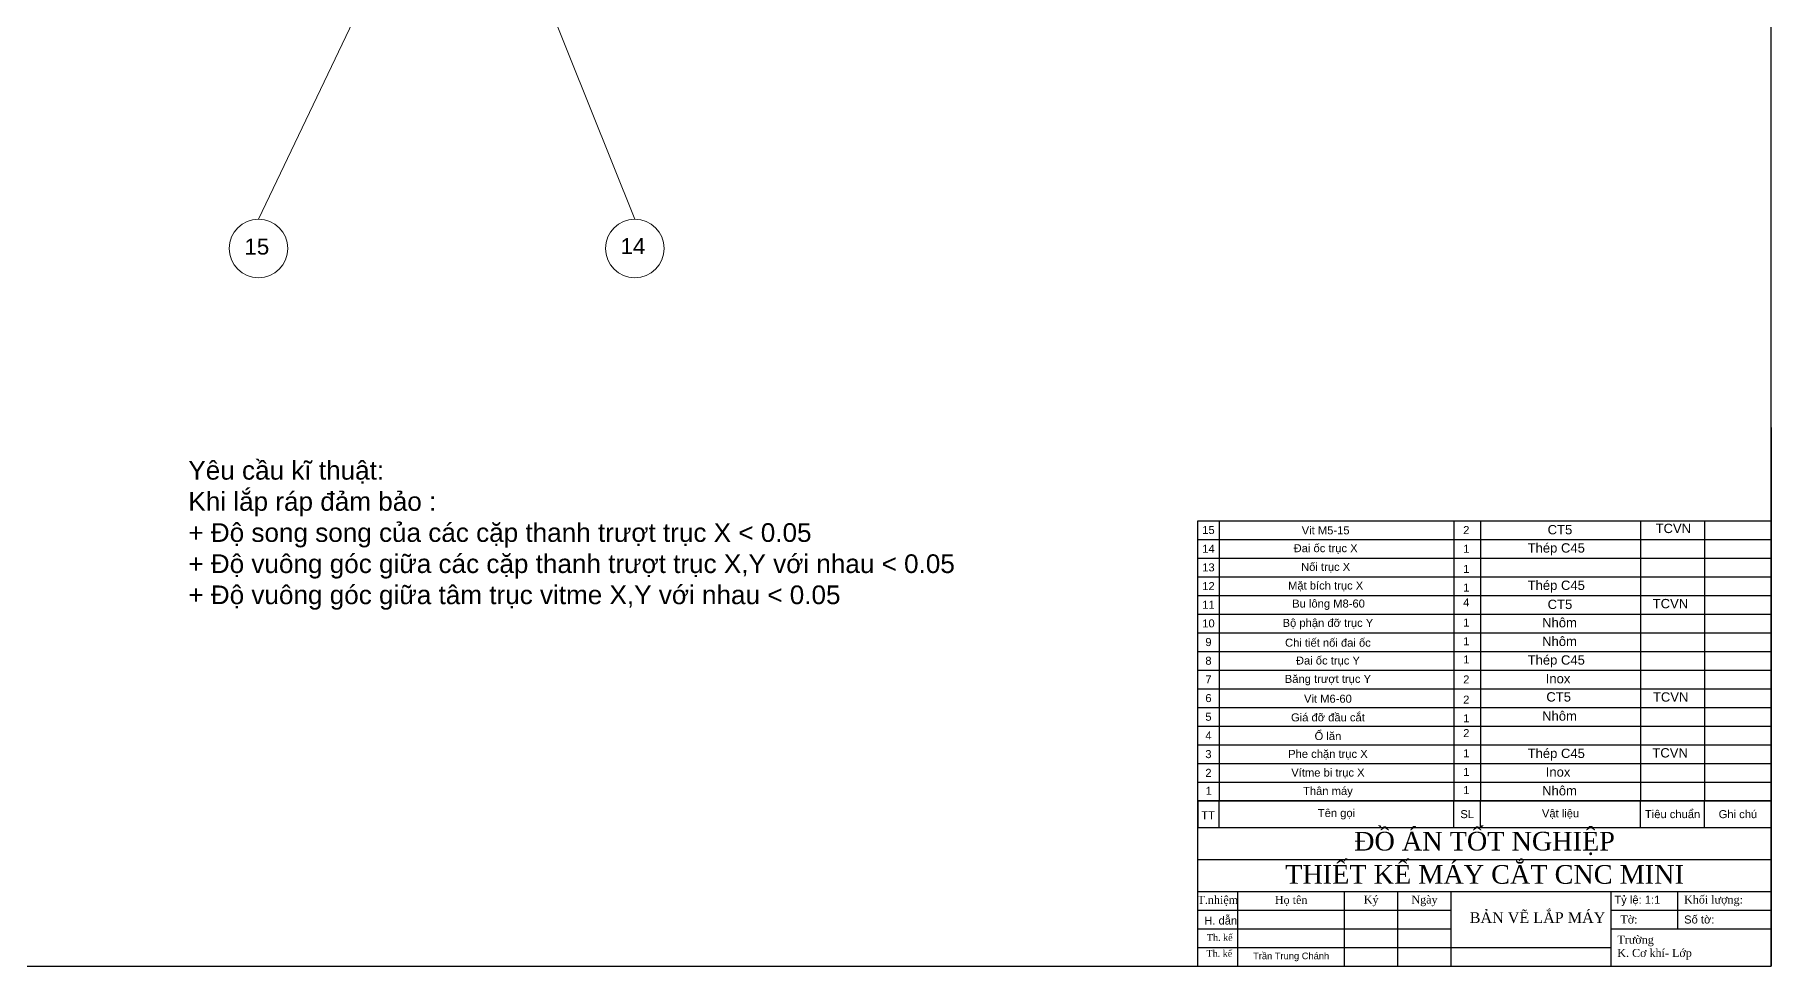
# Model space of a CAD drawing. Header units: inches. Extents: x -8900 to -5053, y -1814 to -15.
# Drawn here: x -7028 to -6377, y -856 to -507 of the extents above; entities that cross this region are included whole.
import ezdxf

# ---------------------------------------------------------------- set-up
doc = ezdxf.new("R2010")
doc.units = ezdxf.units.IN
doc.header["$LTSCALE"] = 2
doc.header["$MEASUREMENT"] = 0
doc.layers.add('duong co ban', color=7, linetype='Continuous', lineweight=50)
doc.layers.add('Visible (ISO)', color=7, linetype='Continuous', lineweight=50)
doc.styles.add('DAT', font='times.ttf', dxfattribs={"height": 6})
doc.styles.add('dat7', font='times.ttf', dxfattribs={"height": 7})
doc.styles.get("Standard").update_dxf_attribs({"font": 'arial.ttf', "height": 2.5})

msp = doc.modelspace()

# ---------------------------------------------------------------- linework, layer by layer
at = {"color": 7, "linetype": 'Continuous'}
for p, q in [((-6377.4, -856.45), (-6377.4, -15.45)), ((-6377.4, -654.45), (-6377.4, -856.45)), ((-6377.4, -654.45), (-6377.4, -794.45)), ((-6592.4, -856.45), (-6592.4, -689.45)), ((-6592.4, -689.45), (-6377.4, -689.45)), ((-6584.4, -689.45), (-6584.4, -794.45)), ((-6496.4, -689.45), (-6496.4, -794.45)), ((-6486.4, -689.45), (-6486.4, -794.45)), ((-6426.4, -689.45), (-6426.4, -794.45)), ((-6402.4, -689.45), (-6402.4, -794.45)), ((-6592.4, -696.45), (-6377.4, -696.45)), ((-6592.4, -703.45), (-6377.4, -703.45)), ((-6592.4, -710.45), (-6377.4, -710.45)), ((-6592.4, -717.45), (-6377.4, -717.45)), ((-6592.4, -724.45), (-6377.4, -724.45)), ((-6592.4, -731.45), (-6377.4, -731.45)), ((-6592.4, -738.45), (-6377.4, -738.45)), ((-6592.4, -745.45), (-6377.4, -745.45)), ((-6592.4, -752.45), (-6377.4, -752.45)), ((-6592.4, -759.45), (-6377.4, -759.45)), ((-6592.4, -766.45), (-6377.4, -766.45)), ((-6592.4, -773.45), (-6377.4, -773.45)), ((-6592.4, -780.45), (-6377.4, -780.45)), ((-6592.4, -787.45), (-6377.4, -787.45)), ((-6592.4, -794.45), (-6377.4, -794.45)), ((-6584.4, -804.45), (-6584.4, -794.45)), ((-6496.4, -804.45), (-6496.4, -794.45)), ((-6486.4, -804.45), (-6486.4, -794.45)), ((-6426.4, -804.45), (-6426.4, -794.45)), ((-6402.4, -804.45), (-6402.4, -794.45)), ((-6592.4, -804.45), (-6377.4, -804.45)), ((-6592.4, -804.45), (-6377.4, -804.45)), ((-6592.4, -816.45), (-6377.4, -816.45)), ((-6592.4, -828.45), (-6377.4, -828.45)), ((-6577.4, -856.45), (-6577.4, -828.45)), ((-6537.4, -856.45), (-6537.4, -828.45)), ((-6517.4, -856.45), (-6517.4, -828.45)), ((-6497.4, -856.45), (-6497.4, -828.45)), ((-6437.4, -856.45), (-6437.4, -828.45)), ((-6412.4, -842.45), (-6412.4, -828.45)), ((-6592.4, -835.45), (-6497.4, -835.45)), ((-6437.4, -835.45), (-6377.4, -835.45)), ((-6592.4, -842.45), (-6497.4, -842.45)), ((-6437.4, -842.45), (-6377.4, -842.45)), ((-6592.4, -849.45), (-6437.4, -849.45)), ((-7566.4, -856.45), (-6377.4, -856.45)), ((-6592.4, -856.45), (-6377.4, -856.45))]:
    msp.add_line(p, q, dxfattribs=at)
at = {"lineweight": 20}
for p, q in [((-6944.57, -576.37), (-6869.06, -418.5)), ((-6803.48, -576.37), (-6857.66, -441.4))]:
    msp.add_line(p, q, dxfattribs=at)
at = {"color": 7, "linetype": 'Continuous'}
msp.add_lwpolyline([(-6592.4, -804.45), (-6377.4, -804.45), (-6377.4, -794.45), (-6592.4, -794.45)], close=True, dxfattribs=at)
at = {"lineweight": 20}
for centre in [(-6944.57, -587.37), (-6803.48, -587.37)]:
    msp.add_circle(centre, 11, dxfattribs=at)

# ---------------------------------------------------------------- texts
at = {"insert": (-6970.84, -667.04), "char_height": 7, "attachment_point": 1}
msp.add_mtext_dynamic_manual_height_columns('Yêu cầu kĩ thuật: \\PKhi lắp ráp đảm bảo :\\P+ Ðộ song song của các cặp thanh trượt trục X < 0.05\\P+ Ðộ vuông góc giữa các cặp thanh trượt trục X,Y với nhau < 0.05\\P+ {\\fArial|b0|i0|c238|p34;Đ}ộ vuông góc giữa tâm trục vitme X,Y với nhau < 0.05', width=344.9253, gutter_width=15, heights=[0], dxfattribs=at)
at = {"color": 7, "linetype": 'Continuous'}
for s, insert, char_height, width, attachment_point in [('15', (-6588.4, -692.95), 3, 7.88, 5), ('14', (-6588.4, -699.95), 3, 7.88, 5), ('13', (-6588.4, -706.95), 3, 7.88, 5), ('12', (-6588.4, -713.95), 3, 7.88, 5), ('11', (-6588.4, -720.95), 3, 7.88, 5), ('10', (-6588.4, -727.95), 3, 7.88, 5), ('9', (-6588.4, -734.95), 3, 7.88, 5), ('8', (-6588.4, -741.95), 3, 7.88, 5), ('7', (-6588.4, -748.95), 3, 7.88, 5), ('6', (-6588.4, -755.95), 3, 7.88, 5), ('5', (-6588.4, -762.95), 3, 7.88, 5), ('4', (-6588.4, -769.95), 3, 7.88, 5), ('3', (-6588.4, -776.95), 3, 7.88, 5), ('2', (-6588.4, -783.95), 3, 7.88, 5), ('1', (-6588.28, -790.66), 3, 7.88, 5), ('{\\fTimes New Roman|b0|i0|c0|p18;T.nhiệm}', (-6584.9, -831.95), 3, 15, 5), ('{\\fTimes New Roman|b0|i0|c0|p18;Họ tên}', (-6557.4, -831.95), 3, 40, 5), ('{\\fTimes New Roman|b0|i0|c0|p18;Ký}', (-6527.4, -831.95), 3, 20, 5), ('{\\fTimes New Roman|b0|i0|c0|p18;Ngày}', (-6507.4, -831.95), 3, 20, 5), (' Tỷ lệ: 1:1', (-6437.4, -830.01), 3, 25, 1), (' {\\fTimes New Roman|b0|i0|c0|p18; Khối l\\fTimes New Roman|b0|i0|c163|p18;ư\\fTimes New Roman|b0|i0|c0|p18;ợng:}', (-6412.4, -831.95), 3, 35, 4), ('H. dẫn       {\\fArial|b0|i0|c238|p34;}', (-6589.97, -839.34), 3, 53.8937, 4), (' {\\fTimes New Roman|b0|i0|c0|p18;  Tờ:}', (-6437.4, -838.95), 3, 25, 4), ('  Số tờ: ', (-6412.4, -838.95), 3, 35, 4), ('{\\fTimes New Roman|b0|i0|c0|p18;Th. kế     \\H1.12X;}', (-6588.99, -845.66), 2.5, 53.9196, 4), (' {\\fTimes New Roman|b0|i0|c0|p18; Tr\\fTimes New Roman|b0|i0|c163|p18;ư\\fTimes New Roman|b0|i0|c0|p18;ờng \\fTimes New Roman|b0|i0|c238|p18;\\fTimes New Roman|b0|i0|c0|p18;\\P  K. C\\fTimes New Roman|b0|i0|c163|p18;ơ\\fTimes New Roman|b0|i0|c0|p18; khí- Lớp }', (-6437.4, -849.45), 3, 60, 4), ('{\\fTimes New Roman|b0|i0|c0|p18;Th. kế}', (-6584.31, -851.65), 2.5, 18.5, 5)]:
    msp.add_mtext(s, dxfattribs=dict(at, insert=insert, char_height=char_height, width=width, attachment_point=attachment_point))
at = {"ltscale": 0.3, "char_height": 3, "width": 87.88, "attachment_point": 5}
for s, insert in [('Vit M5-15', (-6544.47, -693.07)), ('{\\fArial|b0|i0|c238|p34;Đ}ai ốc trục X', (-6544.47, -700.07)), ('Nối trục X', (-6544.47, -707.07)), ('Mặt bích trục X', (-6544.47, -714.07)), ('Bu lông M8-60', (-6543.38, -720.94)), ('Bộ phận {\\fArial|b0|i0|c238|p34;đ}ỡ trục Y', (-6543.61, -728.18)), ('Chi tiết nối {\\fArial|b0|i0|c238|p34;đ}ai ốc', (-6543.61, -735.18)), ('{\\fArial|b0|i0|c238|p34;Đ}ai ốc trục Y', (-6543.61, -742.18)), ('B{\\fArial|b0|i0|c238|p34;ă}ng tr{\\fArial|b0|i0|c163|p34;ư}ợt trục Y', (-6543.61, -749.18)), ('Vit M6-60', (-6543.61, -756.18)), ('Giá đỡ {\\fArial|b0|i0|c238|p34;đ}ầu cắt', (-6543.61, -763.18)), ('Ổ l{\\fArial|b0|i0|c238|p34;ă}n', (-6543.61, -770.18)), ('Phe chặn trục X', (-6543.61, -777.18)), ('Vítme bi trục X', (-6543.61, -784.18)), ('Thân máy', (-6543.61, -791.18))]:
    msp.add_mtext(s, dxfattribs=dict(at, insert=insert))
at = {"color": 7, "linetype": 'Continuous', "char_height": 3, "attachment_point": 5}
for s, width, insert in [('TT', 8, (-6588.54, -799.83)), ('Tên gọi', 88, (-6540.4, -799.45)), ('SL', 10, (-6491.4, -799.45)), ('Vật liệu', 60, (-6456.4, -799.45)), ('Tiêu chuẩn', 24, (-6414.4, -799.45)), ('Ghi chú', 25, (-6389.9, -799.45)), ('{\\H0.8333x;Trần Trung Chánh}', 40, (-6557.4, -852.95))]:
    msp.add_mtext_dynamic_manual_height_columns(s, width=width, gutter_width=15, heights=[0], dxfattribs=dict(at, insert=insert))
at = {"color": 7, "linetype": 'Continuous'}
for s, insert, char_height, width, attachment_point, style in [('ĐỒ ÁN TỐT NGHIỆP', (-6484.9, -810.45), 7, 215, 5, 'dat7'), ('THIẾT KẾ MÁY CẮT CNC MINI', (-6484.9, -822.07), 7, 215, 5, 'dat7'), ('\\pt0;{\\H0.8511x;BẢN VẼ LẮP MÁY}', (-6490.46, -838.26), 4.7, 61.447, 4, 'DAT')]:
    msp.add_mtext(s, dxfattribs=dict(at, insert=insert, char_height=char_height, width=width, attachment_point=attachment_point, style=style))
at = {"layer": 'duong co ban', "lineweight": 20, "attachment_point": 1}
for s, insert, char_height, width in [('  15', (-6954.49, -583.69), 6, 20.568), ('  14', (-6813.47, -583.51), 6, 20.568), ('   2', (-6496.4, -691.44), 3, 10), ('   1', (-6496.4, -698.44), 3, 10), ('   1', (-6496.4, -706), 3, 10), ('   1', (-6496.4, -713), 3, 10), ('   4', (-6496.4, -718.56), 3, 10), ('   1', (-6496.4, -726.12), 3, 10), ('   1', (-6496.4, -733.12), 3, 10), ('   1', (-6496.4, -739.94), 3, 10), ('   2', (-6496.4, -747.44), 3, 10), ('   2', (-6496.4, -755), 3, 10), ('   2', (-6496.4, -767.56), 3, 10), ('   1', (-6496.4, -762), 3, 10), ('   1', (-6496.4, -775.12), 3, 10), ('   1', (-6496.4, -782.12), 3, 10), ('   1', (-6496.4, -788.94), 3, 10)]:
    msp.add_mtext(s, dxfattribs=dict(at, insert=insert, char_height=char_height, width=width))
at = {"layer": 'Visible (ISO)', "ltscale": 0.3, "char_height": 3.5, "attachment_point": 1}
for s, insert, width in [('CT5', (-6461.24, -691.05), 60), ('TCVN', (-6420.77, -690.57), 24), ('             Thép C45', (-6486.4, -697.89), 60), ('             Thép C45', (-6486.4, -711.89), 60), ('CT5', (-6461.24, -719.05), 60), ('TCVN', (-6421.85, -718.76), 24), ('                 Nhôm', (-6486.4, -725.89), 60), ('                 Nhôm', (-6486.4, -732.89), 60), ('             Thép C45', (-6486.4, -739.89), 60), ('                  Inox', (-6486.4, -746.89), 60), ('CT5', (-6461.72, -753.73), 60), ('TCVN', (-6421.77, -753.76), 24), ('                 Nhôm', (-6486.4, -760.89), 60), ('             Thép C45', (-6486.4, -774.89), 60), ('TCVN', (-6421.97, -774.7), 24), ('                  Inox', (-6486.4, -781.89), 60), ('                 Nhôm', (-6486.4, -788.89), 60)]:
    msp.add_mtext(s, dxfattribs=dict(at, insert=insert, width=width))

doc.saveas('drawing.dxf')
